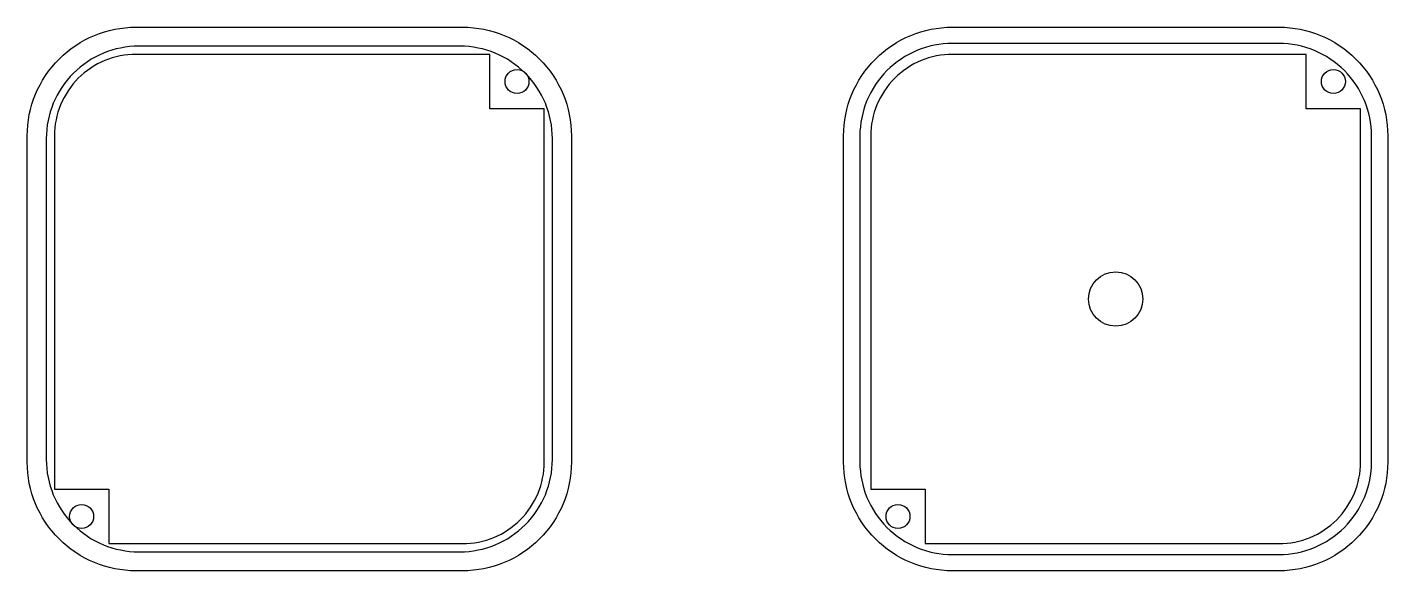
# Model space of a CAD drawing. Extents: x -50 to 200, y -50 to 50.
import ezdxf

# ---------------------------------------------------------------- set-up
doc = ezdxf.new("R2010")
doc.units = 0
doc.layers.get('0').update_dxf_attribs({"linetype": 'continuous'})

# ---------------------------------------------------------------- blocks, each defined once
blk = doc.blocks.new('POCKET003_CS003')
at = {"color": 0}
for points in [[(50, 30), (50, -30, -0.414214), (30, -50), (-30, -50, -0.414214), (-50, -30), (-50, 30, -0.414214), (-30, 50), (30, 50, -0.414214)], [(-45, 30), (-45, -35), (-35, -35), (-35, -45), (30, -45, 0.414214), (45, -30), (45, 35), (35, 35), (35, 45), (-30, 45, 0.414214)]]:
    blk.add_lwpolyline(points, format="xyb", close=True, dxfattribs=at)
for centre in [(40, 40, 7.5), (-40, -40, 7.5)]:
    blk.add_circle(centre, 2.2, dxfattribs=at)
blk = doc.blocks.new('POCKET003_CS')
at = {"color": 0}
for points in [[(200, 30), (200, -30, -0.414214), (180, -50), (120, -50, -0.414214), (100, -30), (100, 30, -0.414214), (120, 50), (180, 50, -0.414214)], [(105, 30), (105, -35), (115, -35), (115, -45), (180, -45, 0.414214), (195, -30), (195, 35), (185, 35), (185, 45), (120, 45, 0.414214)]]:
    blk.add_lwpolyline(points, format="xyb", close=True, dxfattribs=at)
for centre in [(190, 40, 5), (110, -40, 5)]:
    blk.add_circle(centre, 2.2, dxfattribs=at)
blk = doc.blocks.new('POCKET003_CS001')
at = {"color": 0}
for points in [[(200, 30), (200, -30, -0.414214), (180, -50), (120, -50, -0.414214), (100, -30), (100, 30, -0.414214), (120, 50), (180, 50, -0.414214)], [(103, 30), (103, -30, 0.414214), (120, -47), (180, -47, 0.414214), (197, -30), (197, 30, 0.414214), (180, 47), (120, 47, 0.414214)]]:
    blk.add_lwpolyline(points, format="xyb", close=True, dxfattribs=at)
blk = doc.blocks.new('POCKET003_CS002')
at = {"color": 0}
blk.add_lwpolyline([(200, 30), (200, -30, -0.414214), (180, -50), (120, -50, -0.414214), (100, -30), (100, 30, -0.414214), (120, 50), (180, 50, -0.414214)], format="xyb", close=True, dxfattribs=at)
for centre, radius in [((190, 40, 1), 2.2), ((150, 0, 1), 5), ((110, -40, 1), 2.2)]:
    blk.add_circle(centre, radius, dxfattribs=at)

msp = doc.modelspace()

# ---------------------------------------------------------------- linework, layer by layer
at = {"color": 0}
msp.add_lwpolyline([(46.5, 29.5, 0.414214), (29.5, 46.5), (-29.5, 46.5, 0.414214), (-46.5, 29.5), (-46.5, -29.5, 0.414214), (-29.5, -46.5), (29.5, -46.5, 0.414214), (46.5, -29.5)], format="xyb", close=True, dxfattribs=at)

# ---------------------------------------------------------------- block references
for name in ['POCKET003_CS003', 'POCKET003_CS', 'POCKET003_CS001', 'POCKET003_CS002']:
    msp.add_blockref(name, (0, 0), dxfattribs=at)

doc.saveas('drawing.dxf')
